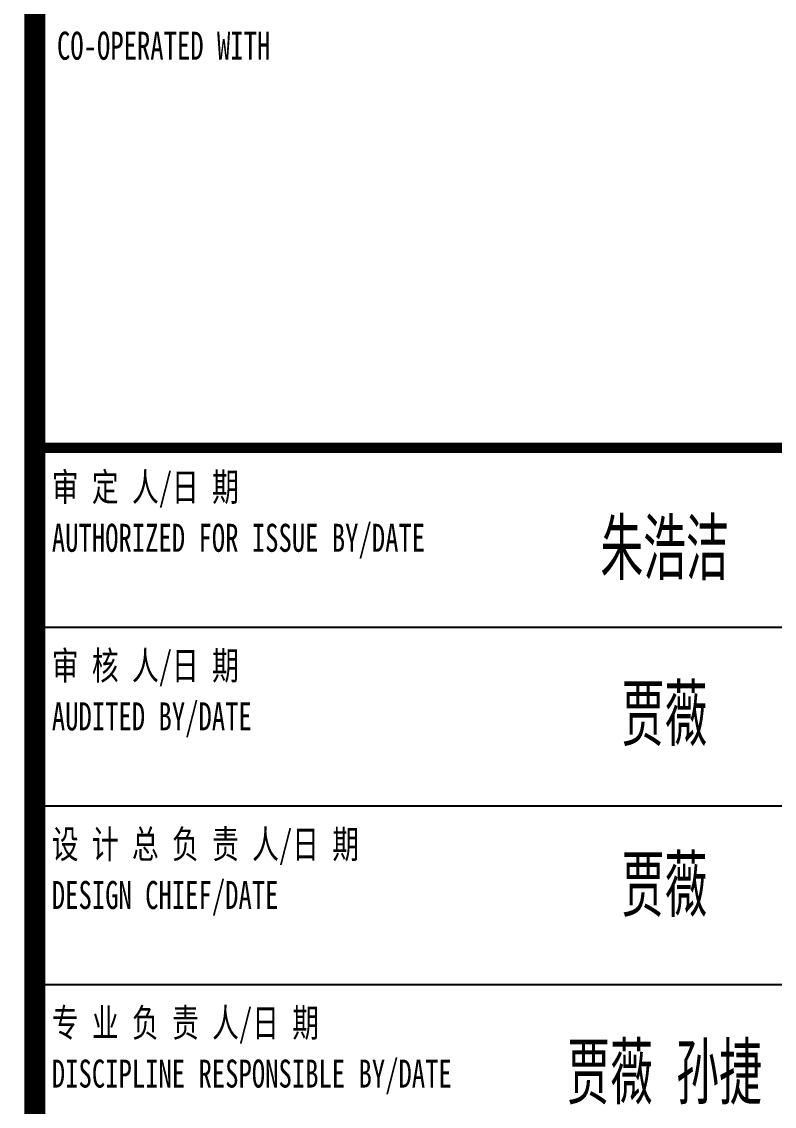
# Model space of a CAD drawing. Header units: millimetres. Extents: x -1048436 to -185795, y -983427 to 400387.
# Drawn here: x -629976 to -623525, y -69544 to -60245 of the extents above; entities that cross this region are included whole.
import ezdxf
from ezdxf.enums import TextEntityAlignment as Align

# ---------------------------------------------------------------- set-up
doc = ezdxf.new("R2010")
doc.units = ezdxf.units.MM
doc.header["$LTSCALE"] = 500
doc.layers.add('2017_11-sheet-R$0$C-SHET-TTLB', color=11, linetype='Continuous')
doc.layers.add('C-SHET-TTLB', color=11, linetype='Continuous')
doc.styles.add('2017_11-sheet-R$0$SHEET-ECADI', font='simhei.ttf', dxfattribs={"width": 0.7})
doc.styles.add('ECADI', font='hzs.shx', dxfattribs={"width": 0.7, "bigfont": 'hztxt.shx'})

# ---------------------------------------------------------------- blocks, each defined once
blk = doc.blocks.new('2017_11-sheet-R', base_point=(415, 5))
at = {"layer": '2017_11-sheet-R$0$C-SHET-TTLB'}
for p, q in [((340.021, 123.16), (415, 123.16)), ((340.021, 112.951), (415, 112.951)), ((340.021, 102.743), (415, 102.743))]:
    blk.add_line(p, q, dxfattribs=at)
blk.add_lwpolyline([(339.706, 133.41, 0.6, 0.6, 0), (414.706, 133.41, 0.9, 0.9, 0)], format="xyseb", dxfattribs=at)
at = {"layer": '2017_11-sheet-R$0$C-SHET-TTLB', "style": '2017_11-sheet-R$0$SHEET-ECADI', "width": 0.7}
for s, p in [('CO-OPERATED WITH', (341.271, 155.592)), ('审 定 人/日 期', (340.978, 130.373)), ('AUTHORIZED FOR ISSUE BY/DATE', (340.978, 127.469)), ('审 核 人/日 期', (340.978, 120.167)), ('AUDITED BY/DATE', (340.978, 117.263)), ('设 计 总 负 责 人/日 期', (340.978, 109.958)), ('DESIGN CHIEF/DATE', (340.978, 107.055)), ('专 业 负 责 人/日 期', (340.978, 99.75)), ('DISCIPLINE RESPONSIBLE BY/DATE', (340.978, 96.847))]:
    blk.add_text(s, height=1.6, dxfattribs=at).set_placement(p)
blk = doc.blocks.new('集团图框A0')
at = {"layer": 'C-SHET-TTLB'}
blk.add_lwpolyline([(925.735, -1227.37, 1.2, 1.2, 0), (925.735, -2048.37, 0.9, 0.9, 0)], format="xyseb", dxfattribs=at)
blk.add_blockref('2017_11-sheet-R', (1000.735, -2048.37), dxfattribs=at)
at = {"color": 2, "style": 'ECADI', "width": 0.7}
for tag, p in [('日期1', (993.147, -1745.56)), ('序号1', (929.61, -1745.727)), ('记要1', (957.804, -1745.747)), ('序号2', (929.61, -1751.611)), ('记要2', (957.804, -1751.631)), ('日期2', (993.147, -1751.444)), ('序号3', (929.61, -1757.475)), ('日期3', (993.147, -1757.307)), ('记要3', (957.804, -1757.494)), ('序号4', (929.61, -1763.359)), ('记要4', (957.804, -1763.379)), ('日期4', (993.147, -1763.191)), ('合作设计单位', (962.411, -1906.598)), ('审定人', (961.73, -1925.589)), ('审核人', (961.73, -1935.075)), ('设计总负责人', (961.73, -1944.833)), ('专业负责人', (961.73, -1955.563)), ('校对人', (961.73, -1965.805)), ('设计人', (961.73, -1975.679)), ('建设单位上', (964.265, -1983.776)), ('建设单位中', (964.265, -1987.736)), ('建设单位下', (964.265, -1991.581)), ('项目名称上', (964.237, -1996.145)), ('项目名称中', (964.237, -2000.227)), ('项目名称下', (964.237, -2004.179)), ('子项', (963.474, -2010.779)), ('图名上', (964.36, -2017.435)), ('图名中', (964.36, -2021.341)), ('图名下', (964.36, -2025.465)), ('工程编号', (946.989, -2031.424)), ('阶段', (983.81, -2031.452)), ('比例', (945.85, -2038.037)), ('专业', (983.607, -2037.819)), ('日期', (945.989, -2044.579)), ('图别、图号', (985.932, -2044.682))]:
    blk.add_attdef(tag, text='', height=3.5, dxfattribs=at).set_placement(p, align=Align.MIDDLE)
blk = doc.blocks.new('A0')
ref = blk.add_blockref('集团图框A0', (-1070456.259, -656962.74))
ref.add_attrib('审核人', '贾薇', dxfattribs={"color": 2, "height": 3.5, "style": 'ECADI', "width": 0.7}).set_placement((-1069494.53, -658897.814), align=Align.MIDDLE)
ref.add_attrib('审定人', '朱浩洁', dxfattribs={"color": 2, "height": 3.5, "style": 'ECADI', "width": 0.7}).set_placement((-1069494.53, -658888.329), align=Align.MIDDLE)
ref.add_attrib('专业负责人', '贾薇 孙捷', dxfattribs={"color": 2, "height": 3.5, "style": 'ECADI', "width": 0.7}).set_placement((-1069494.53, -658918.302), align=Align.MIDDLE)
ref.add_attrib('设计总负责人', '贾薇', dxfattribs={"color": 2, "height": 3.5, "style": 'ECADI', "width": 0.7}).set_placement((-1069494.53, -658907.573), align=Align.MIDDLE)

msp = doc.modelspace()

# ---------------------------------------------------------------- block references
at = {"xscale": 150, "yscale": 150, "zscale": 150}
msp.add_blockref('A0', (159799713.8, 98768506.5), dxfattribs=at)

doc.saveas('drawing.dxf')
